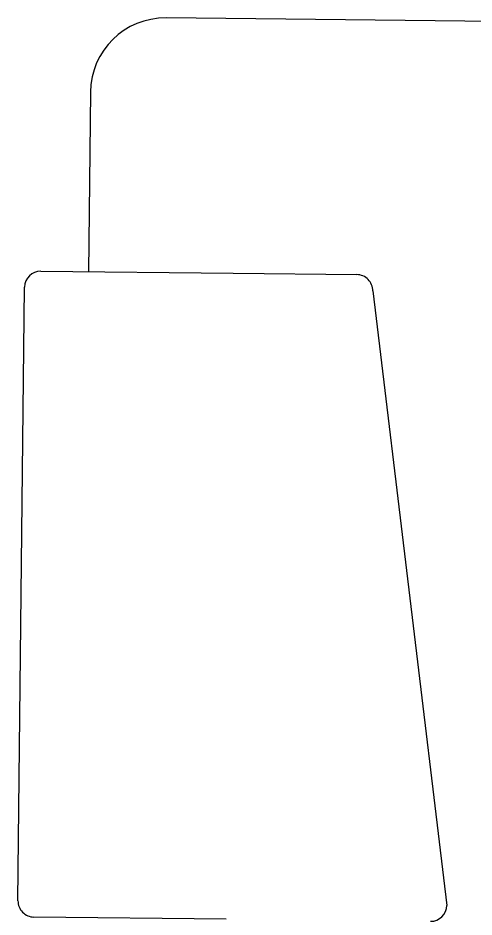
# Model space of a CAD drawing. Header units: inches. Extents: x 164.3 to 247.9, y 15.6 to 56.7.
# Drawn here: x 220.3806 to 220.572, y 30.7091 to 31.0859 of the extents above; entities that cross this region are included whole.
import ezdxf

# ---------------------------------------------------------------- set-up
doc = ezdxf.new("R2010")
doc.units = ezdxf.units.IN
doc.header["$MEASUREMENT"] = 0
doc.layers.get('0').update_dxf_attribs({"lineweight": 0})

msp = doc.modelspace()

# ---------------------------------------------------------------- linework, layer by layer
at = {"color": 7, "linetype": 'ByBlock', "lineweight": -2}
for p, q in [((221.6355013321256, 31.07304011469742), (220.4427886217186, 31.08592979142909)), ((220.4110622431097, 31.05488181685871), (220.410248426182, 30.97957738419336)), ((220.3902604138668, 30.97979339515311), (220.4709982122823, 30.97892085970301)), ((220.4709982122823, 30.97892085970301), (220.5228267242956, 30.97836074764962)), ((220.3806411923353, 30.71595059147194), (220.3834202066386, 30.97309945183571)), ((220.529520667613, 30.97152054042152), (220.5605770296733, 30.71400602028098)), ((220.4680729340683, 30.70823784879377), (220.3873351356527, 30.70911038424387))]:
    msp.add_line(p, q, dxfattribs=at)
for centre, radius, start, end in [((220.4424494196993, 31.05454261483948), 0.03138900941858967, 89.38082715108311, 179.3808271510831), ((220.3901872819114, 30.97302631988038), 0.00676747043065634, 89.38082715108311, 179.3808271510831), ((220.5227611670431, 30.97160108511014), 0.006759980429057364, 359.3173086866504, 89.44434561548533), ((220.387408267608, 30.71587745951661), 0.00676747043065063, 179.3808271510831, 269.3808271510831), ((220.5538099544005, 30.71407915223634), 0.006767470430644921, 269.3808271510831, 359.3808271510831)]:
    msp.add_arc(centre, radius, start, end, dxfattribs=at)

doc.saveas('drawing.dxf')
